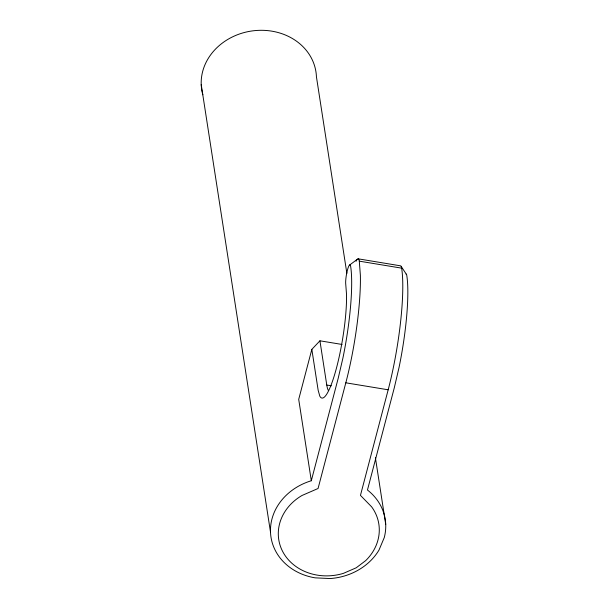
<?xml version="1.0" encoding="UTF-8"?>
<svg xmlns="http://www.w3.org/2000/svg" width="609" height="609" viewBox="0 0 609 609"><rect width="100%" height="100%" fill="white"/><g stroke="black" fill="none" stroke-linecap="round" stroke-linejoin="round"><path stroke-width="0.91" d="M342.03 344.45L319.931 340.804L311.831 349.376L298.707 399.367L311.306 480.745A57.809 50.22 -8.8 0 0 270.503 532.167A57.809 50.22 -8.8 0 0 315.112 577.842L330.086 578.55A57.809 50.22 -8.8 0 0 378.996 550.072L384.271 537.557A57.809 50.22 -8.8 0 0 367.463 490.017L394.297 387.788L399.024 367.539A83.037 14.54 -80.6 0 0 406.789 275.519A10.779 1.888 -80.6 0 0 406.058 274.119M311.306 480.745L338.14 378.516L342.867 358.275A83.037 14.54 -80.6 0 0 350.632 266.247A10.779 1.888 -80.6 0 0 347.716 269.049A10.779 1.888 -80.6 0 0 345.653 283.04L346.521 294.314A61.486 10.772 -80.6 0 1 336.61 367.524A61.486 10.772 -80.6 0 1 319.794 396.116L318.164 390.3L311.831 349.376M356.075 261.246A18.064 3.167 -80.6 0 1 359.295 261.162L360.376 275.245A90.33 15.819 -80.6 0 1 345.813 382.81L318.065 488.502L302.003 495.482A50.524 43.886 -8.8 0 0 282.812 551.762A50.524 43.886 -8.8 0 0 343.362 573.381L356.196 567.801L365.666 560.638A50.768 44.099 -8.8 0 0 371.619 506.817L360.452 495.383L388.177 389.798A90.33 15.819 -80.6 0 0 401.651 268.15A18.064 3.167 -80.6 0 0 400.425 265.806L358.062 258.817M349.345 265.227L357.133 259.442M359.295 261.162L401.651 268.15M345.813 382.81L388.177 389.798M319.931 340.804L326.774 385.033L331.38 385.794M401.156 266.392L406.5 274.469M346.864 273.357L316.436 76.833A57.809 50.22 -8.8 0 0 250.946 31.112A57.809 50.22 -8.8 0 0 202.835 94.776M375.395 457.656L385.725 524.418M201.214 84.582L270.503 532.167M328.251 390.316A54.201 9.493 -80.6 0 1 326.774 385.033"/></g></svg>
